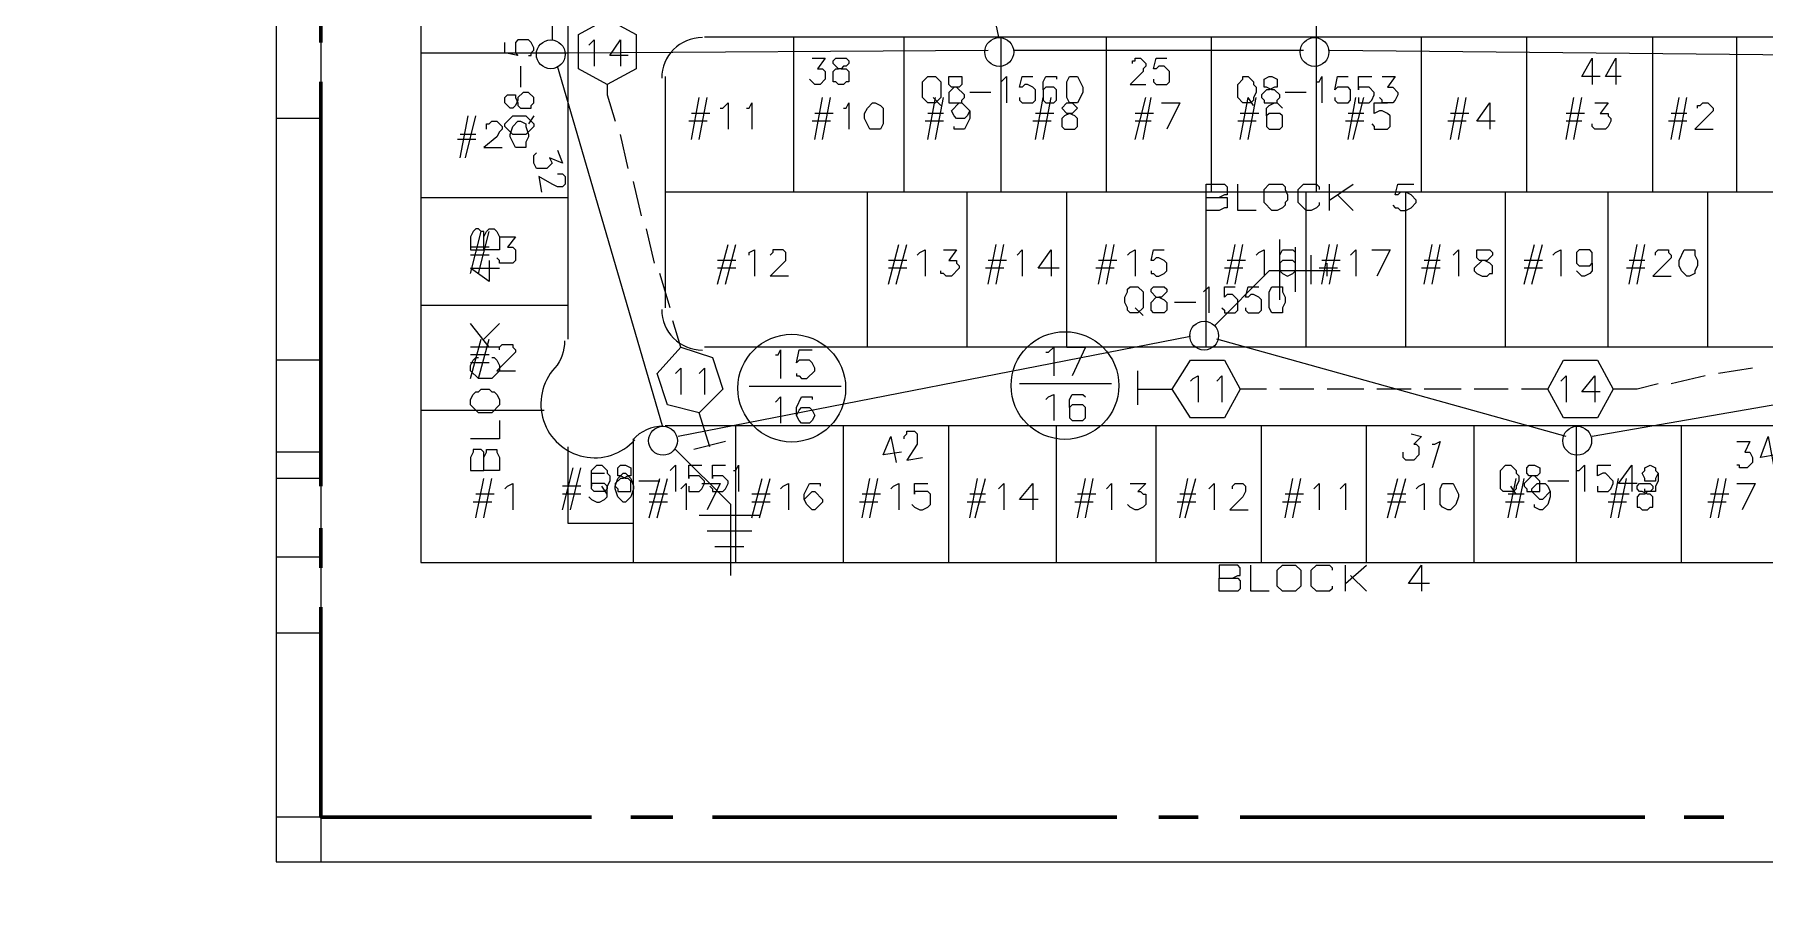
# Model space of a CAD drawing. Header units: millimetres. Extents: x 5.9 to 40.1, y 2 to 30.5.
# Drawn here: x 13.655 to 16.702, y 12.074 to 13.582 of the extents above; entities that cross this region are included whole.
import ezdxf

# ---------------------------------------------------------------- set-up
doc = ezdxf.new("R2010")
doc.units = ezdxf.units.MM
for name, color, linetype in [('PDF_0', 7, 'Continuous'), ('PDF_S31$BOUNDARY-NODE', 3, 'Continuous'), ('PDF_S31$NAME-ROAD', 7, 'Continuous'), ('PDF_S31$Passives-TapOffs', 7, 'Continuous'), ('PDF_S31$POLE', 7, 'Continuous'), ('PDF_S31$STRAND', 7, 'Continuous'), ('PDF_S31$Symbols-SelfTerminating', 7, 'Continuous')]:
    doc.layers.add(name, color=color, linetype=linetype)
for name, color, linetype, true_color in [('PDF_S31$Cable-565', 23, 'Continuous', 0xdd8a6e), ('PDF_S31$LOTS', 254, 'Continuous', 0xdcdcdc), ('PDF_S31$ROAD', 8, 'Continuous', 0x808080), ('PDF_S31$SDU', 157, 'Continuous', 0x396472), ('PDF_S31$Symbols-EndOfLine', 15, 'Continuous', 0x954a4a), ('PDF_S31$Symbols-Ground', 12, 'Continuous', 0xb80000)]:
    doc.layers.add(name, color=color, linetype=linetype, true_color=true_color)

msp = doc.modelspace()

# ---------------------------------------------------------------- linework, layer by layer
at = {"layer": 'PDF_0', "lineweight": 9}
msp.add_lwpolyline([(14.2654, 21.813), (14.27, 17.0795), (13.6546, 17.0795), (13.6546, 16.5521), (14.0849, 16.3115), (14.0803, 15.9228), (14.0803, 12.124), (19.8826, 12.124), (19.8826, 11.5688), (20.1787, 11.7539), (20.7848, 11.7585), (20.7895, 11.541), (21.6084, 11.541), (21.6038, 11.7724), (24.4124, 11.8047), (24.3985, 11.2588), (24.3754, 10.2177), (24.38, 9.7874), (20.0584, 9.7318), (20.0168, 3.6011), (26.1707, 3.6427), (26.1707, 9.0517), (29.0441, 9.0285)], dxfattribs=at)
at = {"layer": 'PDF_S31$BOUNDARY-NODE', "lineweight": 60}
for points in [[(14.159, 13.6417), (14.159, 13.5676)], [(14.159, 13.4982), (14.159, 12.7857)], [(14.159, 12.7116), (14.159, 12.6422)], [(14.6355, 12.2027), (14.159, 12.2027), (14.159, 12.5728)], [(14.7049, 12.2027), (14.779, 12.2027)], [(14.8484, 12.2027), (15.5609, 12.2027)], [(15.635, 12.2027), (15.7044, 12.2027)], [(15.7784, 12.2027), (16.491, 12.2027)], [(16.5604, 12.2027), (16.6298, 12.2027)]]:
    msp.add_lwpolyline(points, dxfattribs=at)
at = {"layer": 'PDF_S31$Cable-565', "lineweight": 13}
for points in [[(14.6633, 13.4936), (14.6633, 13.4751), (14.6772, 13.4288)], [(14.7003, 13.3455), (14.6864, 13.4057)], [(14.7235, 13.2623), (14.7096, 13.3224)], [(14.7466, 13.179), (14.7327, 13.2391)], [(14.7743, 13.1003), (14.7558, 13.1605)], [(14.7929, 13.0309), (14.779, 13.0772)], [(16.5974, 12.98), (16.5372, 12.9661)], [(16.6807, 12.9939), (16.6205, 12.9846)], [(15.8247, 12.9569), (15.7784, 12.9569)], [(15.908, 12.9569), (15.8478, 12.9569)], [(15.9959, 12.9569), (15.9311, 12.9569)], [(16.0792, 12.9569), (16.019, 12.9569)], [(16.1671, 12.9569), (16.1023, 12.9569)], [(16.2504, 12.9569), (16.1902, 12.9569)], [(16.3198, 12.9569), (16.2735, 12.9569)], [(16.5141, 12.9661), (16.4771, 12.9569), (16.4354, 12.9569)]]:
    msp.add_lwpolyline(points, dxfattribs=at)
at = {"layer": 'PDF_S31$LOTS', "lineweight": 0}
for points in [[(14.159, 16.3624), (14.159, 15.932), (14.159, 12.124)], [(14.9918, 13.3039), (14.9918, 13.5769)], [(15.1862, 13.3039), (15.1862, 13.5769)], [(15.3574, 13.3039), (15.3574, 13.5769)], [(15.5424, 13.3039), (15.5424, 13.5769)], [(15.7275, 13.3039), (15.7275, 13.5769)], [(15.9126, 13.3039), (15.9126, 13.5769)], [(16.0977, 13.3039), (16.0977, 13.5769)], [(16.2828, 13.3039), (16.2828, 13.5769)], [(16.5049, 13.3039), (16.5049, 13.5769)], [(16.6529, 13.3039), (16.6529, 13.5769)], [(14.3348, 13.5491), (14.5939, 13.5491)], [(14.159, 13.4335), (14.0803, 13.4335)], [(14.3348, 13.2946), (14.5939, 13.2946)], [(16.9444, 13.3039), (14.7651, 13.3039)], [(15.1214, 13.0309), (15.1214, 13.3039)], [(15.2972, 13.0309), (15.2972, 13.3039)], [(15.473, 13.0309), (15.473, 13.3039)], [(15.7183, 13.0309), (15.7183, 13.3039)], [(15.8941, 13.0309), (15.8941, 13.3039)], [(16.0699, 13.0309), (16.0699, 13.3039)], [(16.2457, 13.0309), (16.2457, 13.3039)], [(16.4262, 13.0309), (16.4262, 13.3039)], [(16.602, 13.0309), (16.602, 13.3039)], [(14.3348, 13.1049), (14.5939, 13.1049)], [(14.159, 13.0078), (14.0803, 13.0078)], [(14.3348, 12.9199), (14.5523, 12.9199)], [(14.89, 12.6515), (14.89, 12.8921)], [(15.0797, 12.6515), (15.0797, 12.8921)], [(15.2648, 12.6515), (15.2648, 12.8921)], [(15.4545, 12.6515), (15.4545, 12.8921)], [(15.6303, 12.6515), (15.6303, 12.8921)], [(15.8154, 12.6515), (15.8154, 12.8921)], [(16.0005, 12.6515), (16.0005, 12.8921)], [(16.1902, 12.6515), (16.1902, 12.8921)], [(16.3707, 12.6515), (16.3707, 12.8921)], [(16.5557, 12.6515), (16.5557, 12.8921)], [(14.7096, 12.6515), (14.7096, 12.869)], [(14.5939, 12.8551), (14.5939, 12.7209), (14.7096, 12.7209)], [(14.159, 12.6607), (14.0803, 12.6607)], [(14.159, 12.5266), (14.0803, 12.5266)], [(14.159, 12.2027), (14.0803, 12.2027)]]:
    msp.add_lwpolyline(points, dxfattribs=at)
at = {"layer": 'PDF_S31$NAME-ROAD', "lineweight": 9}
for points in [[(15.7183, 13.2946), (15.7183, 13.3178), (15.7506, 13.3178), (15.7553, 13.3132), (15.7553, 13.2993), (15.7506, 13.2993), (15.7414, 13.2946)], [(15.8062, 13.2715), (15.7738, 13.2715), (15.7738, 13.3178)], [(15.9172, 13.2854), (15.9172, 13.2808), (15.9126, 13.2761), (15.9033, 13.2715), (15.8941, 13.2715), (15.8802, 13.2854), (15.8802, 13.3085), (15.8895, 13.3178), (15.9126, 13.3178), (15.9172, 13.3132), (15.9172, 13.3085)], [(15.9357, 13.2715), (15.9357, 13.3178)], [(15.9357, 13.29), (15.9774, 13.3178)], [(16.0468, 13.2808), (16.0514, 13.2761), (16.056, 13.2761), (16.0607, 13.2715), (16.0699, 13.2715), (16.0792, 13.2761), (16.0884, 13.2854), (16.0884, 13.29), (16.0792, 13.2993), (16.0699, 13.3039), (16.0607, 13.3039), (16.056, 13.2993), (16.0514, 13.2993), (16.056, 13.3178), (16.0838, 13.3178)], [(15.9774, 13.2715), (15.9496, 13.2993)], [(14.4458, 13.2252), (14.4505, 13.2345), (14.4551, 13.2391), (14.4643, 13.2391), (14.469, 13.2345), (14.4736, 13.2252), (14.4736, 13.2021), (14.4458, 13.2021), (14.4458, 13.2252), (14.4458, 13.2345), (14.4412, 13.2345), (14.4366, 13.2391), (14.432, 13.2391), (14.4273, 13.2345), (14.4227, 13.2252), (14.4227, 13.2021), (14.4458, 13.2021)], [(14.4551, 13.1836), (14.4551, 13.1466), (14.4227, 13.1697), (14.4736, 13.1697)], [(14.4551, 13.0309), (14.4227, 13.0726)], [(14.4736, 13.0726), (14.4458, 13.0448)], [(14.4736, 13.0309), (14.4227, 13.0309)], [(14.4597, 13.0124), (14.4643, 13.0124), (14.469, 13.0078), (14.4736, 12.9985), (14.4736, 12.9893), (14.4597, 12.9754), (14.4366, 12.9754), (14.4227, 12.9893), (14.4227, 12.9985), (14.4273, 13.0078), (14.432, 13.0124), (14.4366, 13.0124)], [(14.4736, 12.9014), (14.4736, 12.869), (14.4227, 12.869)], [(14.4458, 12.8366), (14.4505, 12.8458), (14.4505, 12.8505), (14.469, 12.8505), (14.469, 12.8458), (14.4736, 12.8366), (14.4736, 12.8134), (14.4458, 12.8134), (14.4458, 12.8366), (14.4458, 12.8458), (14.4412, 12.8505), (14.4273, 12.8505), (14.4273, 12.8458), (14.4227, 12.8366), (14.4227, 12.8134), (14.4458, 12.8134)], [(15.7645, 12.6237), (15.7738, 12.6237), (15.7784, 12.6191), (15.7784, 12.6052), (15.7738, 12.6006), (15.7414, 12.6006), (15.7414, 12.6237), (15.7645, 12.6237), (15.7738, 12.6284), (15.7784, 12.6284), (15.7784, 12.6422), (15.7738, 12.6469), (15.7414, 12.6469), (15.7414, 12.6237)], [(15.8293, 12.6006), (15.7969, 12.6006), (15.7969, 12.6469)], [(15.9404, 12.6098), (15.9404, 12.6052), (15.9357, 12.6006), (15.9126, 12.6006), (15.9033, 12.6098), (15.9033, 12.6376), (15.9126, 12.6469), (15.9357, 12.6469), (15.9404, 12.6422), (15.9404, 12.6376)], [(15.9635, 12.6006), (15.9635, 12.6469)], [(15.9635, 12.6145), (16.0005, 12.6469)], [(16.1116, 12.6145), (16.0745, 12.6145), (16.0977, 12.6469), (16.0977, 12.6006)], [(16.0005, 12.6006), (15.9727, 12.6284)]]:
    msp.add_lwpolyline(points, dxfattribs=at)
for points in [[(15.8293, 13.3178), (15.8524, 13.3178), (15.8571, 13.3132), (15.8571, 13.3085), (15.8617, 13.2993), (15.8617, 13.29), (15.8571, 13.2854), (15.8571, 13.2808), (15.8524, 13.2761), (15.8432, 13.2715), (15.8339, 13.2715), (15.8201, 13.2854), (15.8201, 13.3085)], [(15.7183, 13.2946), (15.7414, 13.2946), (15.7553, 13.2946), (15.7553, 13.2761), (15.7506, 13.2761), (15.7414, 13.2715), (15.7183, 13.2715)], [(14.4227, 12.9291), (14.4227, 12.9384), (14.4273, 12.9476), (14.432, 12.9522), (14.4366, 12.9522), (14.4412, 12.9569), (14.4551, 12.9569), (14.4597, 12.9522), (14.4643, 12.9522), (14.469, 12.9476), (14.4736, 12.9384), (14.4736, 12.9291), (14.4597, 12.9152), (14.4366, 12.9152)], [(15.8524, 12.6469), (15.8756, 12.6469), (15.8848, 12.6376), (15.8848, 12.6098), (15.8756, 12.6006), (15.8524, 12.6006), (15.8432, 12.6098), (15.8432, 12.6376)]]:
    msp.add_lwpolyline(points, close=True, dxfattribs=at)
at = {"layer": 'PDF_S31$Passives-TapOffs', "lineweight": 9}
for points in [[(14.6124, 13.5815), (14.6633, 13.6093), (14.7142, 13.5815), (14.7142, 13.5214), (14.6633, 13.4936), (14.6124, 13.5214)], [(14.8669, 12.9569), (14.8252, 12.9152), (14.7697, 12.9291), (14.7512, 12.9846), (14.7929, 13.0309), (14.8484, 13.0124)], [(15.6905, 12.906), (15.6581, 12.9569), (15.6905, 13.0078), (15.7506, 13.0078), (15.7784, 12.9569), (15.7506, 12.906)], [(16.3475, 12.906), (16.3198, 12.9569), (16.3475, 13.0078), (16.4077, 13.0078), (16.4354, 12.9569), (16.4077, 12.906)]]:
    msp.add_lwpolyline(points, close=True, dxfattribs=at)
for points in [[(14.6309, 13.563), (14.6402, 13.5723), (14.6402, 13.526)], [(14.7003, 13.5445), (14.6679, 13.5445), (14.6864, 13.5723), (14.6864, 13.526)], [(14.7836, 12.9846), (14.7929, 12.9939), (14.7929, 12.9476)], [(14.8252, 12.9846), (14.8345, 12.9939), (14.8345, 12.9476)], [(15.6905, 12.9708), (15.6951, 12.9754), (15.7044, 12.98), (15.7044, 12.9337)], [(15.7368, 12.9708), (15.746, 12.98), (15.746, 12.9337)], [(16.3429, 12.9708), (16.3522, 12.98), (16.3522, 12.9337)], [(16.4123, 12.9522), (16.3799, 12.9522), (16.4031, 12.98), (16.4031, 12.9337)]]:
    msp.add_lwpolyline(points, dxfattribs=at)
at = {"layer": 'PDF_S31$POLE', "lineweight": 0}
for points in [[(14.5245, 13.5445), (14.5291, 13.5445), (14.5291, 13.5491), (14.5337, 13.5538), (14.5337, 13.5584), (14.5291, 13.5676), (14.5245, 13.5723), (14.506, 13.5723), (14.5014, 13.5676), (14.5014, 13.5491), (14.506, 13.5445), (14.4828, 13.5491), (14.4828, 13.5676)], [(14.5106, 13.526), (14.5106, 13.489)], [(15.3574, 13.4982), (15.3666, 13.5075), (15.3666, 13.4612)], [(15.3897, 13.4705), (15.3897, 13.4658), (15.3944, 13.4612), (15.4129, 13.4612), (15.4175, 13.4658), (15.4175, 13.4844), (15.4129, 13.489), (15.4036, 13.4936), (15.399, 13.4936), (15.3944, 13.489), (15.3897, 13.489), (15.3944, 13.5075), (15.4129, 13.5075)], [(15.4314, 13.4844), (15.4314, 13.4658), (15.436, 13.4612), (15.4499, 13.4612), (15.4545, 13.4658), (15.4545, 13.4844), (15.4499, 13.489), (15.436, 13.489), (15.4314, 13.4844), (15.4314, 13.4982), (15.436, 13.5075), (15.4545, 13.5075), (15.4545, 13.5029)], [(15.9126, 13.4982), (15.9172, 13.4982), (15.9218, 13.5075), (15.9218, 13.4612)], [(15.945, 13.4705), (15.945, 13.4658), (15.9496, 13.4612), (15.9681, 13.4612), (15.9727, 13.4658), (15.9727, 13.4844), (15.9681, 13.489), (15.9496, 13.489), (15.945, 13.4844), (15.9496, 13.5075), (15.9681, 13.5075)], [(15.9866, 13.4705), (15.9866, 13.4612), (16.0051, 13.4612), (16.0098, 13.4658), (16.0144, 13.4751), (16.0144, 13.4797), (16.0051, 13.489), (15.9866, 13.489), (15.9866, 13.4844), (15.9866, 13.5075), (16.0098, 13.5075)], [(16.0283, 13.5075), (16.0514, 13.5075), (16.0375, 13.489), (16.0468, 13.489), (16.056, 13.4797), (16.056, 13.4751), (16.0514, 13.4658), (16.0468, 13.4612), (16.0283, 13.4612), (16.0283, 13.4658), (16.0236, 13.4705)], [(15.2509, 13.4566), (15.2371, 13.4705)], [(15.3388, 13.4797), (15.3018, 13.4797)], [(15.8015, 13.4566), (15.7923, 13.4705)], [(15.8941, 13.4797), (15.8571, 13.4797)], [(14.5337, 13.4381), (14.5245, 13.4242)], [(15.6303, 13.1188), (15.6211, 13.1281), (15.6211, 13.1327), (15.6257, 13.1373), (15.6442, 13.1373), (15.6489, 13.1327), (15.6489, 13.1281), (15.6396, 13.1188), (15.635, 13.1188), (15.6442, 13.1142), (15.6489, 13.1096), (15.6489, 13.0957), (15.6442, 13.0911), (15.6257, 13.0911), (15.6211, 13.0957), (15.6211, 13.1096), (15.6303, 13.1188), (15.635, 13.1188)], [(15.7136, 13.1281), (15.7229, 13.1373), (15.7229, 13.0911)], [(15.746, 13.1003), (15.7506, 13.0957), (15.7506, 13.0911), (15.7692, 13.0911), (15.7738, 13.0957), (15.7738, 13.1142), (15.7645, 13.1234), (15.7553, 13.1234), (15.7506, 13.1188), (15.7506, 13.1373), (15.7692, 13.1373)], [(15.7877, 13.1003), (15.7877, 13.0957), (15.7923, 13.0911), (15.8108, 13.0911), (15.8154, 13.0957), (15.8154, 13.1142), (15.8108, 13.1188), (15.8015, 13.1234), (15.7969, 13.1234), (15.7923, 13.1188), (15.7877, 13.1188), (15.7923, 13.1373), (15.8108, 13.1373)], [(15.6998, 13.1096), (15.6627, 13.1096)], [(15.6072, 13.0864), (15.5933, 13.1003)], [(14.7743, 12.8134), (14.7836, 12.8227), (14.7836, 12.7764)], [(14.8067, 12.7857), (14.8067, 12.7764), (14.8252, 12.7764), (14.8299, 12.781), (14.8345, 12.7903), (14.8345, 12.7949), (14.8252, 12.8042), (14.8067, 12.8042), (14.8067, 12.7996), (14.8067, 12.8227), (14.8299, 12.8227)], [(14.8438, 12.7857), (14.8484, 12.781), (14.8484, 12.7764), (14.8669, 12.7764), (14.8715, 12.781), (14.8761, 12.7903), (14.8761, 12.7949), (14.8669, 12.8042), (14.8484, 12.8042), (14.8484, 12.7996), (14.8484, 12.8227), (14.8715, 12.8227)], [(14.8854, 12.8134), (14.89, 12.8134), (14.8947, 12.8227), (14.8947, 12.7764)], [(16.3707, 12.8134), (16.3753, 12.8134), (16.3845, 12.8227), (16.3845, 12.7764)], [(16.4077, 12.7857), (16.4077, 12.7764), (16.4262, 12.7764), (16.4308, 12.781), (16.4354, 12.7903), (16.4354, 12.7949), (16.4216, 12.8088), (16.4169, 12.8088), (16.4077, 12.8042), (16.4077, 12.8227), (16.4308, 12.8227)], [(16.4771, 12.7903), (16.4447, 12.7903), (16.4678, 12.8227), (16.4678, 12.7764)], [(16.5141, 12.8088), (16.5141, 12.7949), (16.5095, 12.7857), (16.5095, 12.7764), (16.491, 12.7764), (16.491, 12.781)], [(14.6633, 12.7718), (14.654, 12.7857)], [(14.7558, 12.7949), (14.7188, 12.7949)], [(16.2642, 12.7718), (16.255, 12.7857)], [(16.3568, 12.7949), (16.3198, 12.7949)]]:
    msp.add_lwpolyline(points, dxfattribs=at)
for points in [[(15.2278, 13.5075), (15.2417, 13.5075), (15.2509, 13.4982), (15.2509, 13.4705), (15.2417, 13.4612), (15.2278, 13.4612), (15.2185, 13.4705), (15.2185, 13.4982)], [(15.2648, 13.5075), (15.2879, 13.5075), (15.2879, 13.4936), (15.2833, 13.489), (15.2741, 13.489), (15.2648, 13.4797), (15.2648, 13.4612), (15.2879, 13.4612), (15.2879, 13.4658), (15.2926, 13.4705), (15.2926, 13.4751), (15.2787, 13.489), (15.2694, 13.489), (15.2648, 13.4936)], [(15.4777, 13.5075), (15.4915, 13.5075), (15.5008, 13.489), (15.5008, 13.4797), (15.4915, 13.4612), (15.4777, 13.4612), (15.473, 13.4705), (15.473, 13.4982)], [(15.783, 13.5075), (15.7923, 13.5075), (15.8015, 13.4982), (15.8015, 13.4936), (15.8062, 13.489), (15.8062, 13.4797), (15.8015, 13.4705), (15.8015, 13.4658), (15.7969, 13.4612), (15.783, 13.4612), (15.7738, 13.4705), (15.7738, 13.4936), (15.783, 13.5029)], [(15.8293, 13.5075), (15.8339, 13.5075), (15.8432, 13.5029), (15.8432, 13.489), (15.8386, 13.489), (15.8293, 13.4844), (15.8247, 13.4844), (15.8154, 13.4751), (15.8154, 13.4705), (15.8201, 13.4658), (15.8201, 13.4612), (15.8432, 13.4612), (15.8432, 13.4658), (15.8478, 13.4705), (15.8478, 13.4751), (15.8386, 13.4844), (15.8339, 13.4844), (15.8247, 13.489), (15.8201, 13.489), (15.8201, 13.5029)], [(14.4828, 13.4612), (14.4828, 13.4705), (14.4875, 13.4751), (14.5014, 13.4751), (14.5014, 13.4705), (14.506, 13.4612), (14.506, 13.4566), (14.5106, 13.452), (14.5291, 13.452), (14.5291, 13.4566), (14.5337, 13.4612), (14.5337, 13.4705), (14.5245, 13.4797), (14.5152, 13.4797), (14.506, 13.4705), (14.506, 13.4658), (14.5014, 13.4566), (14.4967, 13.452), (14.4921, 13.452)], [(14.4828, 13.4196), (14.4828, 13.4242), (14.4967, 13.4381), (14.5199, 13.4381), (14.5337, 13.4242), (14.5337, 13.4196), (14.5199, 13.4057), (14.4967, 13.4057)], [(15.5841, 13.1373), (15.598, 13.1373), (15.6072, 13.1281), (15.6072, 13.1003), (15.598, 13.0911), (15.5841, 13.0911), (15.5794, 13.0957), (15.5794, 13.1003), (15.5748, 13.1096), (15.5748, 13.1188), (15.5794, 13.1281), (15.5794, 13.1327)], [(15.8339, 13.1373), (15.8524, 13.1373), (15.8524, 13.1281), (15.8571, 13.1188), (15.8571, 13.1096), (15.8524, 13.1003), (15.8524, 13.0911), (15.8339, 13.0911), (15.8293, 13.1003), (15.8293, 13.1281)], [(14.6448, 12.8227), (14.654, 12.8227), (14.6633, 12.8134), (14.6633, 12.8088), (14.6679, 12.8042), (14.6679, 12.7949), (14.6633, 12.7857), (14.6633, 12.781), (14.6587, 12.7764), (14.6402, 12.7764), (14.6355, 12.781), (14.6355, 12.8134)], [(14.6864, 12.8227), (14.6957, 12.8227), (14.7049, 12.8181), (14.7049, 12.8042), (14.7003, 12.8042), (14.6911, 12.7996), (14.6864, 12.7996), (14.6772, 12.7903), (14.6772, 12.7857), (14.6818, 12.781), (14.6818, 12.7764), (14.7049, 12.7764), (14.7049, 12.7949), (14.7003, 12.7996), (14.6957, 12.7996), (14.6864, 12.8042), (14.6818, 12.8042), (14.6818, 12.8181)], [(16.2457, 12.8227), (16.255, 12.8227), (16.2642, 12.8134), (16.2642, 12.8088), (16.2689, 12.8042), (16.2689, 12.7949), (16.2642, 12.7857), (16.2642, 12.781), (16.2596, 12.7764), (16.2411, 12.7764), (16.2365, 12.781), (16.2365, 12.8134)], [(16.2874, 12.8227), (16.2966, 12.8227), (16.3059, 12.8181), (16.3059, 12.8088), (16.3013, 12.8042), (16.292, 12.8042), (16.2781, 12.7903), (16.2781, 12.7857), (16.2828, 12.781), (16.2828, 12.7764), (16.3059, 12.7764), (16.3059, 12.7949), (16.2966, 12.8042), (16.2874, 12.8042), (16.2828, 12.8088), (16.2828, 12.8181)], [(16.5095, 12.7996), (16.5095, 12.7949), (16.491, 12.7949), (16.491, 12.7996), (16.4863, 12.8088), (16.491, 12.8134), (16.491, 12.8181), (16.5002, 12.8227), (16.5095, 12.8181), (16.5095, 12.8134), (16.5141, 12.8088)]]:
    msp.add_lwpolyline(points, close=True, dxfattribs=at)
for centre in [(14.5638, 13.5468), (15.3538, 13.5508), (15.9091, 13.5508), (15.7147, 13.051), (14.7615, 12.8659), (16.3718, 12.8659)]:
    msp.add_circle(centre, 0.0254, dxfattribs=at)
at = {"layer": 'PDF_S31$ROAD', "lineweight": 0}
for points in [[(19.9381, 15.0113), (14.3348, 15.0344), (14.3348, 12.6515), (19.4893, 12.6515), (19.4893, 14.0118)], [(14.5939, 14.6041), (14.5939, 13.0448)], [(16.875, 13.5769), (14.8345, 13.5769)], [(14.7651, 13.5075), (14.7651, 13.1003)], [(16.875, 13.0309), (14.8345, 13.0309)], [(16.875, 12.8921), (14.7651, 12.8921)], [(14.159, 12.8458), (14.0803, 12.8458)], [(14.159, 12.7996), (14.0803, 12.7996)]]:
    msp.add_lwpolyline(points, dxfattribs=at)
msp.add_lwpolyline([(14.588, 13.0418, -0.18559), (14.5708, 12.9942, 1.000383), (14.7117, 12.8672)], format="xyb", dxfattribs=at)
for centre, start, end in [((14.8309, 13.5045), 90, 180), ((14.8309, 13.0973), 180, 270), ((14.7615, 12.8197), 90, 137.9883)]:
    msp.add_arc(centre, 0.0717, start, end, dxfattribs=at)
at = {"layer": 'PDF_S31$SDU', "lineweight": 0}
for points in [[(14.8114, 13.3964), (14.8252, 13.4705)], [(14.8252, 13.3964), (14.8391, 13.4705)], [(15.0288, 13.3964), (15.0427, 13.4705)], [(15.0427, 13.3964), (15.0566, 13.4705)], [(15.2278, 13.3964), (15.2417, 13.4705)], [(15.2417, 13.3964), (15.2556, 13.4705)], [(15.4175, 13.3964), (15.4314, 13.4705)], [(15.4314, 13.3964), (15.4453, 13.4705)], [(15.5933, 13.3964), (15.6118, 13.4705)], [(15.6072, 13.3964), (15.6211, 13.4705)], [(15.7784, 13.3964), (15.7923, 13.4705)], [(15.7923, 13.3964), (15.8062, 13.4705)], [(15.9681, 13.3964), (15.982, 13.4705)], [(15.9774, 13.3964), (15.9959, 13.4705)], [(16.1486, 13.3964), (16.1625, 13.4705)], [(16.1625, 13.3964), (16.1763, 13.4705)], [(16.3522, 13.3964), (16.366, 13.4705)], [(16.366, 13.3964), (16.3799, 13.4705)], [(16.5372, 13.3964), (16.5511, 13.4705)], [(16.5511, 13.3964), (16.565, 13.4705)], [(14.4042, 13.3641), (14.4181, 13.4381)], [(14.4134, 13.3641), (14.432, 13.4381)], [(14.8438, 13.4427), (14.8114, 13.4427)], [(14.8623, 13.452), (14.8669, 13.452), (14.8761, 13.4612), (14.8761, 13.4149)], [(14.9085, 13.452), (14.9132, 13.452), (14.9178, 13.4612), (14.9178, 13.4149)], [(15.0612, 13.4427), (15.0288, 13.4427)], [(15.0797, 13.452), (15.0844, 13.452), (15.089, 13.4612), (15.089, 13.4149)], [(15.2556, 13.4427), (15.2278, 13.4427)], [(15.3018, 13.4473), (15.3018, 13.4335), (15.2926, 13.4149), (15.2741, 13.4149), (15.2741, 13.4196)], [(15.4499, 13.4427), (15.4175, 13.4427)], [(15.6257, 13.4427), (15.5933, 13.4427)], [(15.6396, 13.4612), (15.672, 13.4612), (15.6489, 13.4149)], [(15.8108, 13.4427), (15.7784, 13.4427)], [(15.8247, 13.4381), (15.8247, 13.4196), (15.8293, 13.4149), (15.8478, 13.4149), (15.8524, 13.4196), (15.8524, 13.4381), (15.8478, 13.4427), (15.8293, 13.4427), (15.8247, 13.4381), (15.8247, 13.452), (15.8293, 13.4566), (15.8386, 13.4612), (15.8432, 13.4612), (15.8524, 13.452)], [(15.9959, 13.4427), (15.9681, 13.4427)], [(16.0098, 13.4242), (16.0144, 13.4196), (16.0144, 13.4149), (16.0375, 13.4149), (16.0422, 13.4196), (16.0422, 13.4381), (16.0375, 13.4427), (16.0283, 13.4473), (16.0236, 13.4473), (16.0144, 13.4427), (16.0144, 13.4612), (16.0375, 13.4612)], [(16.181, 13.4427), (16.1486, 13.4427)], [(16.2272, 13.4288), (16.1948, 13.4288), (16.218, 13.4612), (16.218, 13.4149)], [(16.3845, 13.4427), (16.3522, 13.4427)], [(16.4031, 13.4612), (16.4262, 13.4612), (16.4123, 13.4427), (16.4262, 13.4427), (16.4262, 13.4381), (16.4308, 13.4335), (16.4308, 13.4288), (16.4262, 13.4196), (16.4216, 13.4149), (16.4031, 13.4149), (16.3984, 13.4196), (16.3984, 13.4242)], [(16.565, 13.4427), (16.5372, 13.4427)], [(16.5835, 13.452), (16.5835, 13.4566), (16.5881, 13.4566), (16.5928, 13.4612), (16.602, 13.4612), (16.6113, 13.452), (16.6113, 13.4473), (16.5789, 13.4149), (16.6113, 13.4149)], [(14.4505, 13.4149), (14.4505, 13.4242), (14.4551, 13.4242), (14.4597, 13.4288), (14.469, 13.4288), (14.4782, 13.4196), (14.4782, 13.4149), (14.4736, 13.4103), (14.469, 13.4011), (14.4458, 13.3826), (14.4782, 13.3826)], [(14.8391, 13.4288), (14.8067, 13.4288)], [(15.0566, 13.4288), (15.0242, 13.4288)], [(15.2556, 13.4288), (15.2232, 13.4288)], [(15.4453, 13.4288), (15.4129, 13.4288)], [(15.6211, 13.4288), (15.5933, 13.4288)], [(15.8062, 13.4288), (15.7738, 13.4288)], [(15.9959, 13.4288), (15.9635, 13.4288)], [(16.1763, 13.4288), (16.1439, 13.4288)], [(16.3799, 13.4288), (16.3522, 13.4288)], [(16.565, 13.4288), (16.5326, 13.4288)], [(14.432, 13.3964), (14.3996, 13.3964)], [(14.432, 13.4057), (14.4042, 13.4057)], [(14.4227, 13.1605), (14.4412, 13.2345)], [(14.4366, 13.1605), (14.4551, 13.2345)], [(14.4736, 13.2252), (14.5014, 13.2252), (14.4875, 13.2067), (14.4967, 13.2067), (14.5014, 13.2021), (14.5014, 13.1836), (14.4967, 13.179), (14.4736, 13.179), (14.4736, 13.1836), (14.469, 13.1882)], [(14.4551, 13.2067), (14.4227, 13.2067)], [(14.8576, 13.142), (14.8761, 13.2114)], [(14.8715, 13.142), (14.89, 13.2114)], [(14.9132, 13.1929), (14.9132, 13.1975), (14.9224, 13.2021), (14.9224, 13.1558)], [(14.9826, 13.1558), (14.9502, 13.1558), (14.9779, 13.1836), (14.9779, 13.1975), (14.9733, 13.2021), (14.9548, 13.2021), (14.9548, 13.1975), (14.9502, 13.1929)], [(15.1584, 13.142), (15.1769, 13.2114)], [(15.1723, 13.142), (15.1908, 13.2114)], [(15.2093, 13.1929), (15.2139, 13.1975), (15.2232, 13.2021), (15.2232, 13.1558)], [(15.2556, 13.2021), (15.2787, 13.2021), (15.2648, 13.1836), (15.2787, 13.1836), (15.2787, 13.179), (15.2833, 13.1743), (15.2833, 13.1697), (15.2694, 13.1558), (15.2602, 13.1558), (15.2556, 13.1605), (15.2509, 13.1605), (15.2509, 13.1651)], [(15.3342, 13.142), (15.3481, 13.2114)], [(15.3481, 13.142), (15.362, 13.2114)], [(15.3851, 13.1929), (15.3944, 13.2021), (15.3944, 13.1558)], [(15.4591, 13.1697), (15.4221, 13.1697), (15.4453, 13.2021), (15.4453, 13.1558)], [(15.5286, 13.142), (15.5424, 13.2114)], [(15.5424, 13.142), (15.5563, 13.2114)], [(15.5794, 13.1929), (15.5841, 13.1975), (15.5933, 13.2021), (15.5933, 13.1558)], [(15.6211, 13.1651), (15.6211, 13.1605), (15.6257, 13.1605), (15.6303, 13.1558), (15.635, 13.1558), (15.6442, 13.1605), (15.6489, 13.1651), (15.6489, 13.179), (15.6442, 13.1836), (15.635, 13.1882), (15.6303, 13.1882), (15.6257, 13.1836), (15.6211, 13.1836), (15.6257, 13.2021), (15.6442, 13.2021)], [(15.7553, 13.142), (15.7692, 13.2114)], [(15.7692, 13.142), (15.783, 13.2114)], [(15.8062, 13.1929), (15.8108, 13.1975), (15.8201, 13.2021), (15.8201, 13.1558)], [(15.8478, 13.179), (15.8478, 13.1651), (15.8524, 13.1605), (15.8617, 13.1558), (15.871, 13.1605), (15.8756, 13.1651), (15.8756, 13.179), (15.871, 13.1836), (15.8524, 13.1836), (15.8478, 13.179), (15.8478, 13.1929), (15.8524, 13.2021), (15.871, 13.2021), (15.8756, 13.1975)], [(15.9218, 13.142), (15.9357, 13.2114)], [(15.9357, 13.142), (15.9496, 13.2114)], [(15.9727, 13.1929), (15.982, 13.2021), (15.982, 13.1558)], [(16.0098, 13.2021), (16.0422, 13.2021), (16.019, 13.1558)], [(16.1023, 13.142), (16.1162, 13.2114)], [(16.1162, 13.142), (16.1301, 13.2114)], [(16.1532, 13.1929), (16.1625, 13.2021), (16.1625, 13.1558)], [(16.2781, 13.142), (16.2966, 13.2114)], [(16.292, 13.142), (16.3105, 13.2114)], [(16.329, 13.1929), (16.3337, 13.1975), (16.3429, 13.2021), (16.3429, 13.1558)], [(16.3984, 13.179), (16.3984, 13.1975), (16.3938, 13.2021), (16.3753, 13.2021), (16.3707, 13.1975), (16.3707, 13.179), (16.3753, 13.1743), (16.3938, 13.1743), (16.3984, 13.179), (16.3984, 13.1651), (16.3938, 13.1605), (16.3845, 13.1558), (16.3799, 13.1558), (16.3707, 13.1651)], [(16.4632, 13.142), (16.4771, 13.2114)], [(16.4771, 13.142), (16.491, 13.2114)], [(16.5095, 13.1929), (16.5095, 13.1975), (16.5141, 13.2021), (16.5326, 13.2021), (16.5326, 13.1975), (16.5372, 13.1929), (16.5372, 13.1882), (16.5049, 13.1558), (16.5372, 13.1558)], [(14.4551, 13.1929), (14.4227, 13.1929)], [(14.89, 13.1836), (14.8576, 13.1836)], [(14.89, 13.1697), (14.8576, 13.1697)], [(15.1908, 13.1836), (15.1584, 13.1836)], [(15.1908, 13.1697), (15.1584, 13.1697)], [(15.362, 13.1697), (15.3296, 13.1697)], [(15.3666, 13.1836), (15.3342, 13.1836)], [(15.5563, 13.1697), (15.5239, 13.1697)], [(15.5609, 13.1836), (15.5286, 13.1836)], [(15.783, 13.1697), (15.7506, 13.1697)], [(15.7877, 13.1836), (15.7553, 13.1836)], [(15.9496, 13.1697), (15.9172, 13.1697)], [(15.9542, 13.1836), (15.9218, 13.1836)], [(16.1301, 13.1697), (16.0977, 13.1697)], [(16.1301, 13.1836), (16.1023, 13.1836)], [(16.3105, 13.1836), (16.2781, 13.1836)], [(16.3105, 13.1697), (16.2781, 13.1697)], [(16.491, 13.1697), (16.4586, 13.1697)], [(16.491, 13.1836), (16.4632, 13.1836)], [(14.4227, 12.9754), (14.4412, 13.0448)], [(14.4366, 12.9754), (14.4551, 13.0448)], [(14.4551, 13.017), (14.4227, 13.017)], [(14.4736, 13.0263), (14.4736, 13.0309), (14.4782, 13.0355), (14.4967, 13.0355), (14.4967, 13.0309), (14.5014, 13.0263), (14.5014, 13.0217), (14.469, 12.9893), (14.5014, 12.9893)], [(14.4551, 13.0031), (14.4227, 13.0031)], [(14.432, 12.7302), (14.4458, 12.7996)], [(14.4458, 12.7302), (14.4597, 12.7996)], [(14.5846, 12.744), (14.6032, 12.8181)], [(14.5985, 12.744), (14.617, 12.8181)], [(14.6309, 12.7672), (14.6355, 12.7625), (14.6448, 12.7579), (14.6494, 12.7579), (14.6587, 12.7625), (14.6633, 12.7672), (14.6633, 12.7857), (14.6587, 12.7903), (14.6355, 12.7903), (14.6355, 12.7857), (14.6355, 12.8088), (14.6587, 12.8088)], [(14.7373, 12.7302), (14.7558, 12.7996)], [(14.7512, 12.7302), (14.7697, 12.7996)], [(14.9178, 12.7302), (14.9363, 12.7996)], [(14.9317, 12.7302), (14.9502, 12.7996)], [(15.1121, 12.7302), (15.126, 12.7996)], [(15.126, 12.7302), (15.1399, 12.7996)], [(15.3018, 12.7302), (15.3157, 12.7996)], [(15.3111, 12.7302), (15.3296, 12.7996)], [(15.4915, 12.7302), (15.5054, 12.7996)], [(15.5054, 12.7302), (15.5193, 12.7996)], [(15.672, 12.7302), (15.6859, 12.7996)], [(15.6812, 12.7302), (15.6998, 12.7996)], [(15.8571, 12.7302), (15.871, 12.7996)], [(15.871, 12.7302), (15.8848, 12.7996)], [(16.0375, 12.7302), (16.056, 12.7996)], [(16.0514, 12.7302), (16.0699, 12.7996)], [(16.2504, 12.7302), (16.2642, 12.7996)], [(16.2642, 12.7302), (16.2781, 12.7996)], [(16.4308, 12.7302), (16.4447, 12.7996)], [(16.4447, 12.7302), (16.4586, 12.7996)], [(16.6066, 12.7302), (16.6205, 12.7996)], [(16.6205, 12.7302), (16.6344, 12.7996)], [(14.4643, 12.7718), (14.432, 12.7718)], [(14.4828, 12.781), (14.4875, 12.7857), (14.4967, 12.7903), (14.4967, 12.744)], [(14.617, 12.7857), (14.5846, 12.7857)], [(14.617, 12.7718), (14.5846, 12.7718)], [(14.7697, 12.7718), (14.7373, 12.7718)], [(14.7929, 12.781), (14.8021, 12.7903), (14.8021, 12.744)], [(14.8299, 12.7903), (14.8623, 12.7903), (14.8391, 12.744)], [(14.9502, 12.7718), (14.9178, 12.7718)], [(14.9687, 12.781), (14.9733, 12.7857), (14.9826, 12.7903), (14.9826, 12.744)], [(15.0103, 12.7625), (15.0242, 12.7764), (15.0288, 12.7764), (15.0427, 12.7625), (15.0427, 12.7579), (15.0288, 12.744), (15.0242, 12.744), (15.015, 12.7533), (15.0103, 12.7625), (15.0103, 12.7718), (15.0196, 12.7903), (15.0381, 12.7903), (15.0381, 12.7857)], [(15.1445, 12.7718), (15.1121, 12.7718)], [(15.163, 12.781), (15.1676, 12.7857), (15.1769, 12.7903), (15.1769, 12.744)], [(15.2, 12.7533), (15.2047, 12.7487), (15.2139, 12.744), (15.2185, 12.744), (15.2278, 12.7487), (15.2324, 12.7533), (15.2324, 12.7718), (15.2278, 12.7764), (15.2047, 12.7764), (15.2047, 12.7718), (15.2047, 12.7903), (15.2278, 12.7903)], [(15.3296, 12.7718), (15.3018, 12.7718)], [(15.3527, 12.781), (15.362, 12.7903), (15.362, 12.744)], [(15.4221, 12.7625), (15.3897, 12.7625), (15.4129, 12.7903), (15.4129, 12.744)], [(15.5239, 12.7718), (15.4915, 12.7718)], [(15.5424, 12.781), (15.5517, 12.7903), (15.5517, 12.744)], [(15.5841, 12.7903), (15.6118, 12.7903), (15.598, 12.7764), (15.6026, 12.7764), (15.6072, 12.7718), (15.6118, 12.7718), (15.6118, 12.7533), (15.6072, 12.7487), (15.598, 12.744), (15.5933, 12.744), (15.5841, 12.7487), (15.5794, 12.7533)], [(15.6998, 12.7718), (15.672, 12.7718)], [(15.7229, 12.781), (15.7321, 12.7903), (15.7321, 12.744)], [(15.7645, 12.781), (15.7645, 12.7857), (15.7692, 12.7903), (15.783, 12.7903), (15.7877, 12.7857), (15.7877, 12.7764), (15.783, 12.7672), (15.7599, 12.744), (15.7923, 12.744)], [(15.8895, 12.7718), (15.8571, 12.7718)], [(15.908, 12.781), (15.9172, 12.7903), (15.9172, 12.744)], [(15.9542, 12.781), (15.9635, 12.7903), (15.9635, 12.744)], [(16.0699, 12.7718), (16.0375, 12.7718)], [(16.0884, 12.781), (16.093, 12.7857), (16.1023, 12.7903), (16.1023, 12.744)], [(16.2781, 12.7718), (16.2504, 12.7718)], [(16.3244, 12.7764), (16.3105, 12.7625), (16.3059, 12.7625), (16.292, 12.7764), (16.292, 12.781), (16.3013, 12.7903), (16.3151, 12.7903), (16.3198, 12.7857), (16.3244, 12.7764), (16.3244, 12.7672), (16.3198, 12.7533), (16.3105, 12.744), (16.3059, 12.744), (16.2966, 12.7487), (16.2966, 12.7533)], [(16.4632, 12.7718), (16.4308, 12.7718)], [(16.639, 12.7718), (16.6066, 12.7718)], [(16.6529, 12.7903), (16.6853, 12.7903), (16.6622, 12.744)], [(14.4597, 12.7579), (14.4273, 12.7579)], [(14.7697, 12.7579), (14.7373, 12.7579)], [(14.9502, 12.7579), (14.9178, 12.7579)], [(15.1399, 12.7579), (15.1075, 12.7579)], [(15.3296, 12.7579), (15.2972, 12.7579)], [(15.5193, 12.7579), (15.4869, 12.7579)], [(15.6998, 12.7579), (15.6674, 12.7579)], [(15.8848, 12.7579), (15.8524, 12.7579)], [(16.0699, 12.7579), (16.0375, 12.7579)], [(16.2781, 12.7579), (16.2457, 12.7579)], [(16.4586, 12.7579), (16.4262, 12.7579)], [(16.6344, 12.7579), (16.602, 12.7579)]]:
    msp.add_lwpolyline(points, dxfattribs=at)
for points in [[(15.1306, 13.4612), (15.1353, 13.4612), (15.1445, 13.4566), (15.1491, 13.452), (15.1491, 13.4242), (15.1445, 13.4149), (15.126, 13.4149), (15.1167, 13.4335), (15.1167, 13.4427), (15.1214, 13.452)], [(15.2972, 13.4381), (15.2926, 13.4335), (15.2787, 13.4335), (15.2741, 13.4381), (15.2694, 13.4473), (15.2833, 13.4612), (15.2879, 13.4612), (15.3018, 13.4473)], [(15.473, 13.4612), (15.4823, 13.4612), (15.4915, 13.452), (15.4823, 13.4427), (15.4777, 13.4427), (15.4684, 13.4381), (15.4638, 13.4335), (15.4638, 13.4196), (15.4684, 13.4149), (15.4869, 13.4149), (15.4915, 13.4196), (15.4915, 13.4335), (15.4869, 13.4381), (15.4777, 13.4427), (15.473, 13.4427), (15.4638, 13.452)], [(14.506, 13.4288), (14.5106, 13.4288), (14.5199, 13.4242), (14.5199, 13.4196), (14.5245, 13.4057), (14.5245, 13.4011), (14.5199, 13.3918), (14.5199, 13.3826), (14.5014, 13.3826), (14.4921, 13.4011), (14.4921, 13.4057), (14.4967, 13.4196)], [(16.1948, 13.2021), (16.218, 13.2021), (16.2226, 13.1975), (16.2226, 13.1929), (16.2134, 13.1836), (16.2041, 13.1836), (16.1902, 13.1697), (16.1902, 13.1651), (16.1948, 13.1605), (16.2041, 13.1558), (16.2134, 13.1558), (16.218, 13.1605), (16.2226, 13.1605), (16.2226, 13.1743), (16.218, 13.179), (16.2087, 13.1836), (16.1995, 13.1836), (16.1948, 13.1882)], [(16.5604, 13.2021), (16.5789, 13.2021), (16.5789, 13.1929), (16.5835, 13.1836), (16.5835, 13.1743), (16.5789, 13.1651), (16.5789, 13.1605), (16.5696, 13.1558), (16.565, 13.1558), (16.5557, 13.1651), (16.5511, 13.1743), (16.5511, 13.1836)], [(14.6911, 12.8088), (14.6957, 12.8088), (14.7049, 12.7996), (14.7096, 12.7857), (14.7096, 12.781), (14.7049, 12.7672), (14.6957, 12.7579), (14.6911, 12.7579), (14.6818, 12.7672), (14.6772, 12.781), (14.6772, 12.7857), (14.6818, 12.7996)], [(16.1347, 12.7903), (16.1532, 12.7903), (16.1625, 12.7718), (16.1625, 12.7672), (16.1578, 12.7533), (16.1486, 12.744), (16.1439, 12.744), (16.1347, 12.7487), (16.1301, 12.7533), (16.1301, 12.781)], [(16.4817, 12.7903), (16.5002, 12.7903), (16.5049, 12.7857), (16.5049, 12.781), (16.5002, 12.7764), (16.4956, 12.7764), (16.491, 12.7718), (16.4817, 12.7718), (16.4771, 12.7672), (16.4771, 12.7487), (16.4817, 12.7487), (16.4863, 12.744), (16.4956, 12.744), (16.5002, 12.7487), (16.5049, 12.7487), (16.5049, 12.7672), (16.5002, 12.7718), (16.4956, 12.7718), (16.4863, 12.7764), (16.4817, 12.7764), (16.4771, 12.781), (16.4771, 12.7857)]]:
    msp.add_lwpolyline(points, close=True, dxfattribs=at)
at = {"layer": 'PDF_S31$STRAND', "color": 254, "lineweight": 0, "true_color": 0xdcdcdc}
for points in [[(14.5661, 14.2802), (14.5661, 13.5723)], [(15.2324, 14.146), (15.3527, 13.5769)], [(15.9126, 13.5769), (15.9172, 14.1553)], [(14.5939, 13.5491), (15.3342, 13.5538)], [(15.3805, 13.5538), (15.8895, 13.5538)], [(15.9357, 13.5538), (16.875, 13.5445)], [(14.7605, 12.8921), (14.5754, 13.526)], [(15.6905, 13.0494), (14.7882, 12.8736)], [(16.3522, 12.8736), (15.7368, 13.0448)], [(17.1202, 12.9985), (16.3984, 12.8736)]]:
    msp.add_lwpolyline(points, dxfattribs=at)
at = {"layer": 'PDF_S31$STRAND', "lineweight": 0}
for points in [[(15.0242, 13.5399), (15.0473, 13.5399), (15.0335, 13.5214), (15.0427, 13.5214), (15.0473, 13.5167), (15.0473, 13.5029), (15.0381, 13.4936), (15.0288, 13.4936), (15.0196, 13.5029)], [(15.5887, 13.5306), (15.5887, 13.5353), (15.5933, 13.5353), (15.5933, 13.5399), (15.6026, 13.5399), (15.6118, 13.5306), (15.6118, 13.526), (15.6072, 13.5214), (15.6072, 13.5167), (15.5841, 13.4936), (15.6118, 13.4936)], [(15.6257, 13.5029), (15.6257, 13.4982), (15.6303, 13.4936), (15.6489, 13.4936), (15.6535, 13.4982), (15.6535, 13.5167), (15.6442, 13.526), (15.635, 13.526), (15.6303, 13.5214), (15.6257, 13.5214), (15.6303, 13.5399), (15.6489, 13.5399)], [(16.4123, 13.5075), (16.3799, 13.5075), (16.3984, 13.5399), (16.3984, 13.4936)], [(16.4493, 13.5075), (16.4216, 13.5075), (16.4401, 13.5399), (16.4401, 13.4936)], [(15.0751, 13.5214), (15.0844, 13.5214), (15.089, 13.5167), (15.089, 13.4982), (15.0844, 13.4982), (15.0797, 13.4936), (15.0705, 13.4936), (15.0659, 13.4982), (15.0612, 13.4982), (15.0612, 13.5167), (15.0659, 13.5214), (15.0705, 13.5214)], [(14.5754, 13.3779), (14.5846, 13.3548), (14.5615, 13.3641), (14.5661, 13.3548), (14.5569, 13.3455), (14.5384, 13.3455), (14.5337, 13.3548), (14.5337, 13.3687), (14.5384, 13.3733)], [(14.5754, 13.3363), (14.5846, 13.3363), (14.5893, 13.3317), (14.5893, 13.3178), (14.5846, 13.3132), (14.5754, 13.3132), (14.5661, 13.3178), (14.543, 13.3317), (14.5476, 13.3039)], [(15.1815, 12.8458), (15.1491, 12.8412), (15.163, 12.8736), (15.1723, 12.8273)], [(15.1862, 12.869), (15.1862, 12.8736), (15.1908, 12.8782), (15.1908, 12.8828), (15.2047, 12.8828), (15.2093, 12.8782), (15.2093, 12.8597), (15.1908, 12.8319), (15.2185, 12.8366)], [(16.0792, 12.8782), (16.0977, 12.8736), (16.0838, 12.8597), (16.0884, 12.8597), (16.093, 12.8551), (16.093, 12.8412), (16.0838, 12.8319), (16.0699, 12.8319), (16.0653, 12.8366), (16.0653, 12.8458)], [(16.1162, 12.8597), (16.1208, 12.8597), (16.1301, 12.8643), (16.1162, 12.8181)], [(16.6529, 12.8643), (16.6761, 12.8643), (16.6668, 12.8458), (16.6761, 12.8458), (16.6807, 12.8366), (16.6807, 12.8273), (16.6714, 12.8181), (16.6575, 12.8181), (16.6575, 12.8227), (16.6529, 12.8227)], [(16.7223, 12.8412), (16.6946, 12.8366), (16.7084, 12.8736), (16.7177, 12.8227)]]:
    msp.add_lwpolyline(points, dxfattribs=at)
msp.add_lwpolyline([(15.0659, 13.5399), (15.0844, 13.5399), (15.089, 13.5353), (15.089, 13.5306), (15.0844, 13.526), (15.0797, 13.526), (15.0751, 13.5214), (15.0705, 13.5214), (15.0612, 13.5306), (15.0612, 13.5353)], close=True, dxfattribs=at)
at = {"layer": 'PDF_S31$Symbols-EndOfLine', "lineweight": 0}
for points in [[(14.9594, 13.017), (14.9641, 13.017), (14.9687, 13.0263), (14.9687, 12.9754)], [(14.9964, 12.9846), (14.9964, 12.98), (15.0011, 12.98), (15.0057, 12.9754), (15.015, 12.9754), (15.0288, 12.9893), (15.0288, 12.9939), (15.0242, 13.0031), (15.0196, 13.0078), (15.0011, 13.0078), (14.9964, 13.0031), (15.0011, 13.0263), (15.0242, 13.0263)], [(15.436, 13.0217), (15.4406, 13.0217), (15.4499, 13.0309), (15.4499, 12.98)], [(15.473, 13.0309), (15.5054, 13.0309), (15.4823, 12.98)], [(15.0751, 12.9615), (14.9132, 12.9615)], [(15.5517, 12.9661), (15.3897, 12.9661)], [(14.9594, 12.9337), (14.9687, 12.943), (14.9687, 12.8967)], [(14.9964, 12.9106), (14.9964, 12.9245), (15.0057, 12.943), (15.0242, 12.943), (15.0242, 12.9384)], [(15.436, 12.9384), (15.4406, 12.943), (15.4499, 12.9476), (15.4499, 12.9014)], [(15.4777, 12.9245), (15.4777, 12.906), (15.4823, 12.9014), (15.5008, 12.9014), (15.5054, 12.906), (15.5054, 12.9245), (15.5008, 12.9291), (15.4823, 12.9291), (15.4777, 12.9245), (15.4777, 12.9384), (15.4823, 12.9476), (15.5008, 12.9476), (15.5054, 12.943)]]:
    msp.add_lwpolyline(points, dxfattribs=at)
msp.add_lwpolyline([(15.0011, 12.9199), (15.0057, 12.9245), (15.0196, 12.9245), (15.0242, 12.9199), (15.0288, 12.9106), (15.0242, 12.9014), (15.0196, 12.8967), (15.0057, 12.8967), (15.0011, 12.9014), (14.9964, 12.9106)], close=True, dxfattribs=at)
for centre in [(14.9883, 12.9585), (15.4695, 12.9631)]:
    msp.add_circle(centre, 0.0949, dxfattribs=at)
at = {"layer": 'PDF_S31$Symbols-Ground', "lineweight": 0}
for points in [[(15.8478, 13.1142), (15.8478, 13.2206)], [(15.8756, 13.1281), (15.8756, 13.2067)], [(15.9542, 13.1651), (15.8293, 13.1651), (15.7321, 13.0679)], [(15.9033, 13.142), (15.9033, 13.1929)], [(15.9311, 13.1558), (15.9311, 13.179)], [(14.8808, 12.6284), (14.8808, 12.7533), (14.7836, 12.8505)], [(14.8252, 12.7348), (14.9317, 12.7348)], [(14.8391, 12.707), (14.9178, 12.707)], [(14.853, 12.6793), (14.9039, 12.6793)], [(14.8669, 12.6515), (14.89, 12.6515)]]:
    msp.add_lwpolyline(points, dxfattribs=at)
at = {"layer": 'PDF_S31$Symbols-SelfTerminating', "lineweight": 9}
for points in [[(15.598, 12.9291), (15.598, 12.9893)], [(15.598, 12.9569), (15.6581, 12.9569)], [(14.8438, 12.8551), (14.8252, 12.9152)], [(14.8715, 12.8643), (14.816, 12.8505)]]:
    msp.add_lwpolyline(points, dxfattribs=at)

doc.saveas('drawing.dxf')
